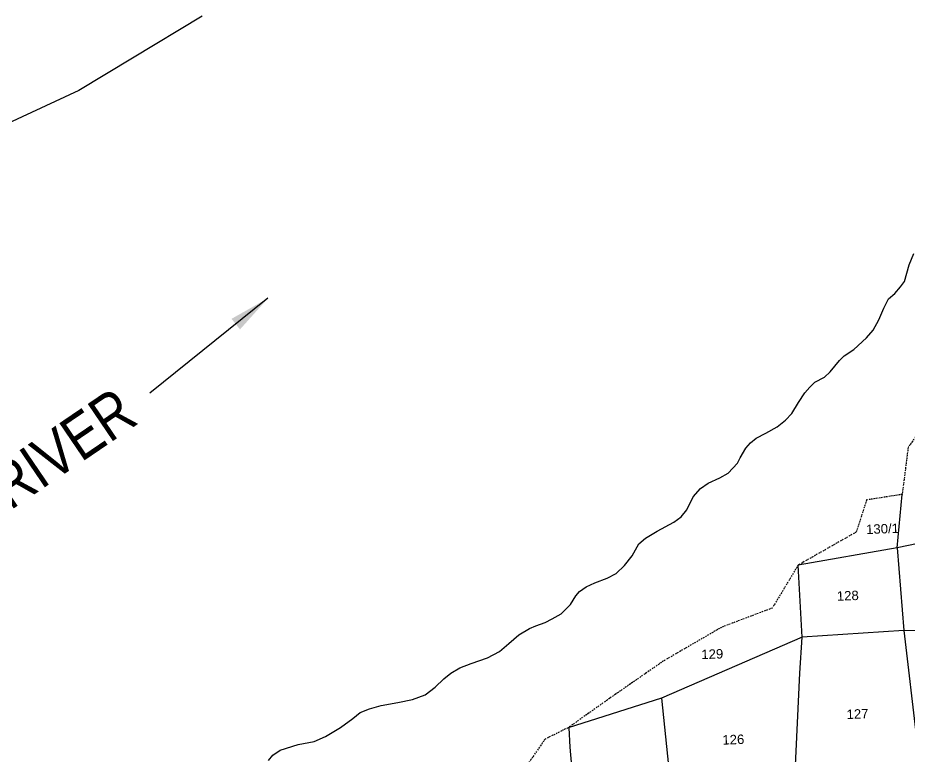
# Model space of a CAD drawing. Header units: inches. Extents: x 304037 to 460575, y 1453943 to 1639883.
# Drawn here: x 321800 to 323095, y 1604025 to 1605098 of the extents above; entities that cross this region are included whole.
import ezdxf

# ---------------------------------------------------------------- set-up
doc = ezdxf.new("R2010")
doc.units = ezdxf.units.IN
doc.header["$MEASUREMENT"] = 0
doc.linetypes.add('ACAD_ISO02W100', pattern=[15, 12, -3])
doc.linetypes.add('BORDER', pattern=[1.75, 0.5, -0.25, 0.5, -0.25, 0, -0.25])
for name, color, linetype in [('CARTTRACK', 30, 'ACAD_ISO02W100'), ('NALA', 4, 'Continuous'), ('SURVEY_BND', 7, 'Continuous'), ('SURVEY_NO', 7, 'Continuous'), ('TITLEBLOCK', 7, 'Continuous'), ('WATER_BODY', 4, 'Continuous')]:
    doc.layers.add(name, color=color, linetype=linetype)
doc.layers.add('VILL_BOUNDARY', color=6, linetype='BORDER', lineweight=30)
doc.styles.add('ARIALN', font='ARIALN.TTF')
doc.styles.get("Standard").update_dxf_attribs({"font": 'arial.ttf'})
doc.dimstyles.get("Standard").update_dxf_attribs({"dimtxt": 0.18, "dimasz": 0.18, "dimexe": 0.18, "dimexo": 0.0625, "dimgap": 0.09, "dimtad": 0, "dimtih": 1, "dimtoh": 1, "dimdec": 4, "dimzin": 0, "dimdsep": 46, "dimtxsty": 'Standard', "dimcen": 0.09, "dimadec": 0, "dimazin": 0, "dimtfac": 1, "dimtdec": 4, "dimtofl": 0, "dimtmove": 0, "dimatfit": 3, "dimfxl": 0, "dimtolj": 1, "dimtzin": 0, "dimarcsym": 0})

# ---------------------------------------------------------------- blocks, each defined once
blk = doc.blocks.new('KULLURU')
at = {"layer": 'NALA'}
blk.add_lwpolyline([(-117.76, 445.12), (-116.11, 446.99), (-113.52, 448.64), (-107.04, 450.4), (-101.33, 451.24), (-97.22, 452.94), (-91.73, 455.88), (-87.16, 458.93), (-84.48, 460.94), (-81.18, 462.14), (-76.98, 463.17), (-70.95, 463.93), (-65.69, 464.82), (-61.22, 466.35), (-57.56, 468.93), (-54.3, 471.7), (-51.75, 473.7), (-48.45, 475.4), (-44.35, 476.78), (-38.48, 478.58), (-34.11, 480.72), (-30.72, 483.39), (-27.06, 486.38), (-23.16, 488.45), (-20.88, 489.3), (-17.54, 490.37), (-14.95, 491.57), (-11.69, 493.22), (-8.3, 496.43), (-6.23, 499.48), (-4.89, 500.87), (-2.44, 502.52), (0.73, 503.81), (5.11, 505.24), (8.45, 506.84), (11.45, 509.54), (14.4, 512.93), (16.94, 517.07), (19.31, 518.99), (23.59, 521.35), (29.68, 524.23), (32.31, 526.01), (34.45, 528.51), (36.86, 532.97), (39.55, 535.84), (42.41, 537.71), (46.56, 539.45), (49.59, 540.88), (53.07, 544.36), (54.12, 546.25), (56.26, 549.6), (58, 551.38), (60.1, 552.99), (63.53, 554.68), (67.65, 556.7), (70.73, 558.98), (73.05, 561.25), (75.64, 565.08), (78, 568.38), (79.84, 570.41), (81.67, 572.06), (85.24, 573.71), (87.29, 575.54), (90.74, 579.4), (92.48, 581.09), (96.01, 583.19), (100.7, 587.17), (103.2, 589.8), (105.26, 593.32), (107.26, 597.47), (109.01, 600.65), (111.38, 602.48), (113.52, 604.84), (114.99, 606.67), (116.82, 612.51), (118.71, 616.51)], dxfattribs=at)
at = {"layer": 'SURVEY_BND'}
for points in [[(127.84, 515.24), (108.68, 512.03), (111.18, 531)], [(108.68, 512.03), (73.26, 507.3)], [(108.68, 512.03), (109.87, 482.59), (157.68, 481.14)], [(109.87, 482.59), (73.64, 481.6), (73.26, 507.3)], [(109.87, 482.59), (113.01, 443.1), (114.12, 426.48), (150.89, 427.11)], [(73.64, 481.6), (22.76, 461.9), (-10.8, 452.64)], [(22.76, 461.9), (25.65, 418.14), (41.35, 420.63), (68.39, 423.54), (72.35, 468.89), (73.64, 481.6)], [(-8.61, 410.5), (-10.38, 445.67), (-10.38, 452.64)]]:
    blk.add_lwpolyline(points, dxfattribs=at)
at = {"layer": 'VILL_BOUNDARY'}
blk.add_lwpolyline([(119.28, 554.74), (113.96, 547.56), (111.18, 531), (98.46, 529.48), (94.34, 518.23), (73.26, 507.3), (63.42, 492.35), (45.06, 486.2), (23.91, 474.99), (6.4, 463.84), (-10.8, 452.64), (-19.15, 448.91), (-26.62, 439.03), (-34.56, 422.73), (-60.49, 416.83), (-83.33, 411.24), (-87.01, 410.82), (-119.04, 404.84), (-141.16, 400.48), (-156.62, 393.81), (-181.74, 383.91), (-204.51, 374.66), (-208.97, 373.56), (-231.91, 368.21)], dxfattribs=at)
at = {"layer": 'WATER_BODY'}
blk.add_lwpolyline([(-131.03, 710.64), (-156.37, 696.75), (-175.95, 686.02), (-224.12, 665.88)], dxfattribs=at)
at = {"layer": 'SURVEY_NO'}
for s, p in [('130/1', (97.87, 517.36)), ('128', (86.55, 494.05)), ('129', (37.56, 475.17)), ('127', (88.38, 451.87)), ('126', (43.86, 444.48))]:
    blk.add_text(s, height=3.35, dxfattribs=at).set_placement(p)

msp = doc.modelspace()

# ---------------------------------------------------------------- block references
at = {"xscale": 4.08566660901875, "yscale": 4.085666608953034, "zscale": 4.085666609008822, "rotation": 2.230494101978846}
msp.add_blockref('KULLURU', (322715.7, 1602219.6), dxfattribs=at)

# ---------------------------------------------------------------- texts
at = {"layer": 'TITLEBLOCK', "color": 4, "extrusion": (-0.002535, 0.004089, 0.999988), "style": 'ARIALN'}
msp.add_text('PENNAR RIVER', height=65.229, rotation=34.1913, dxfattribs=at).set_placement((321513, 1604184.5, 5745.1))

# ---------------------------------------------------------------- leaders
at = {"layer": 'CARTTRACK', "color": 4, "linetype": 'ByBlock'}
msp.add_leader([(322163.3, 1604690.1), (321991.6, 1604552.4)], dimstyle='Standard', override={"dimasz": 60, "dimgap": 0.09, "dimtad": 0}, dxfattribs=at)

doc.saveas('drawing.dxf')
